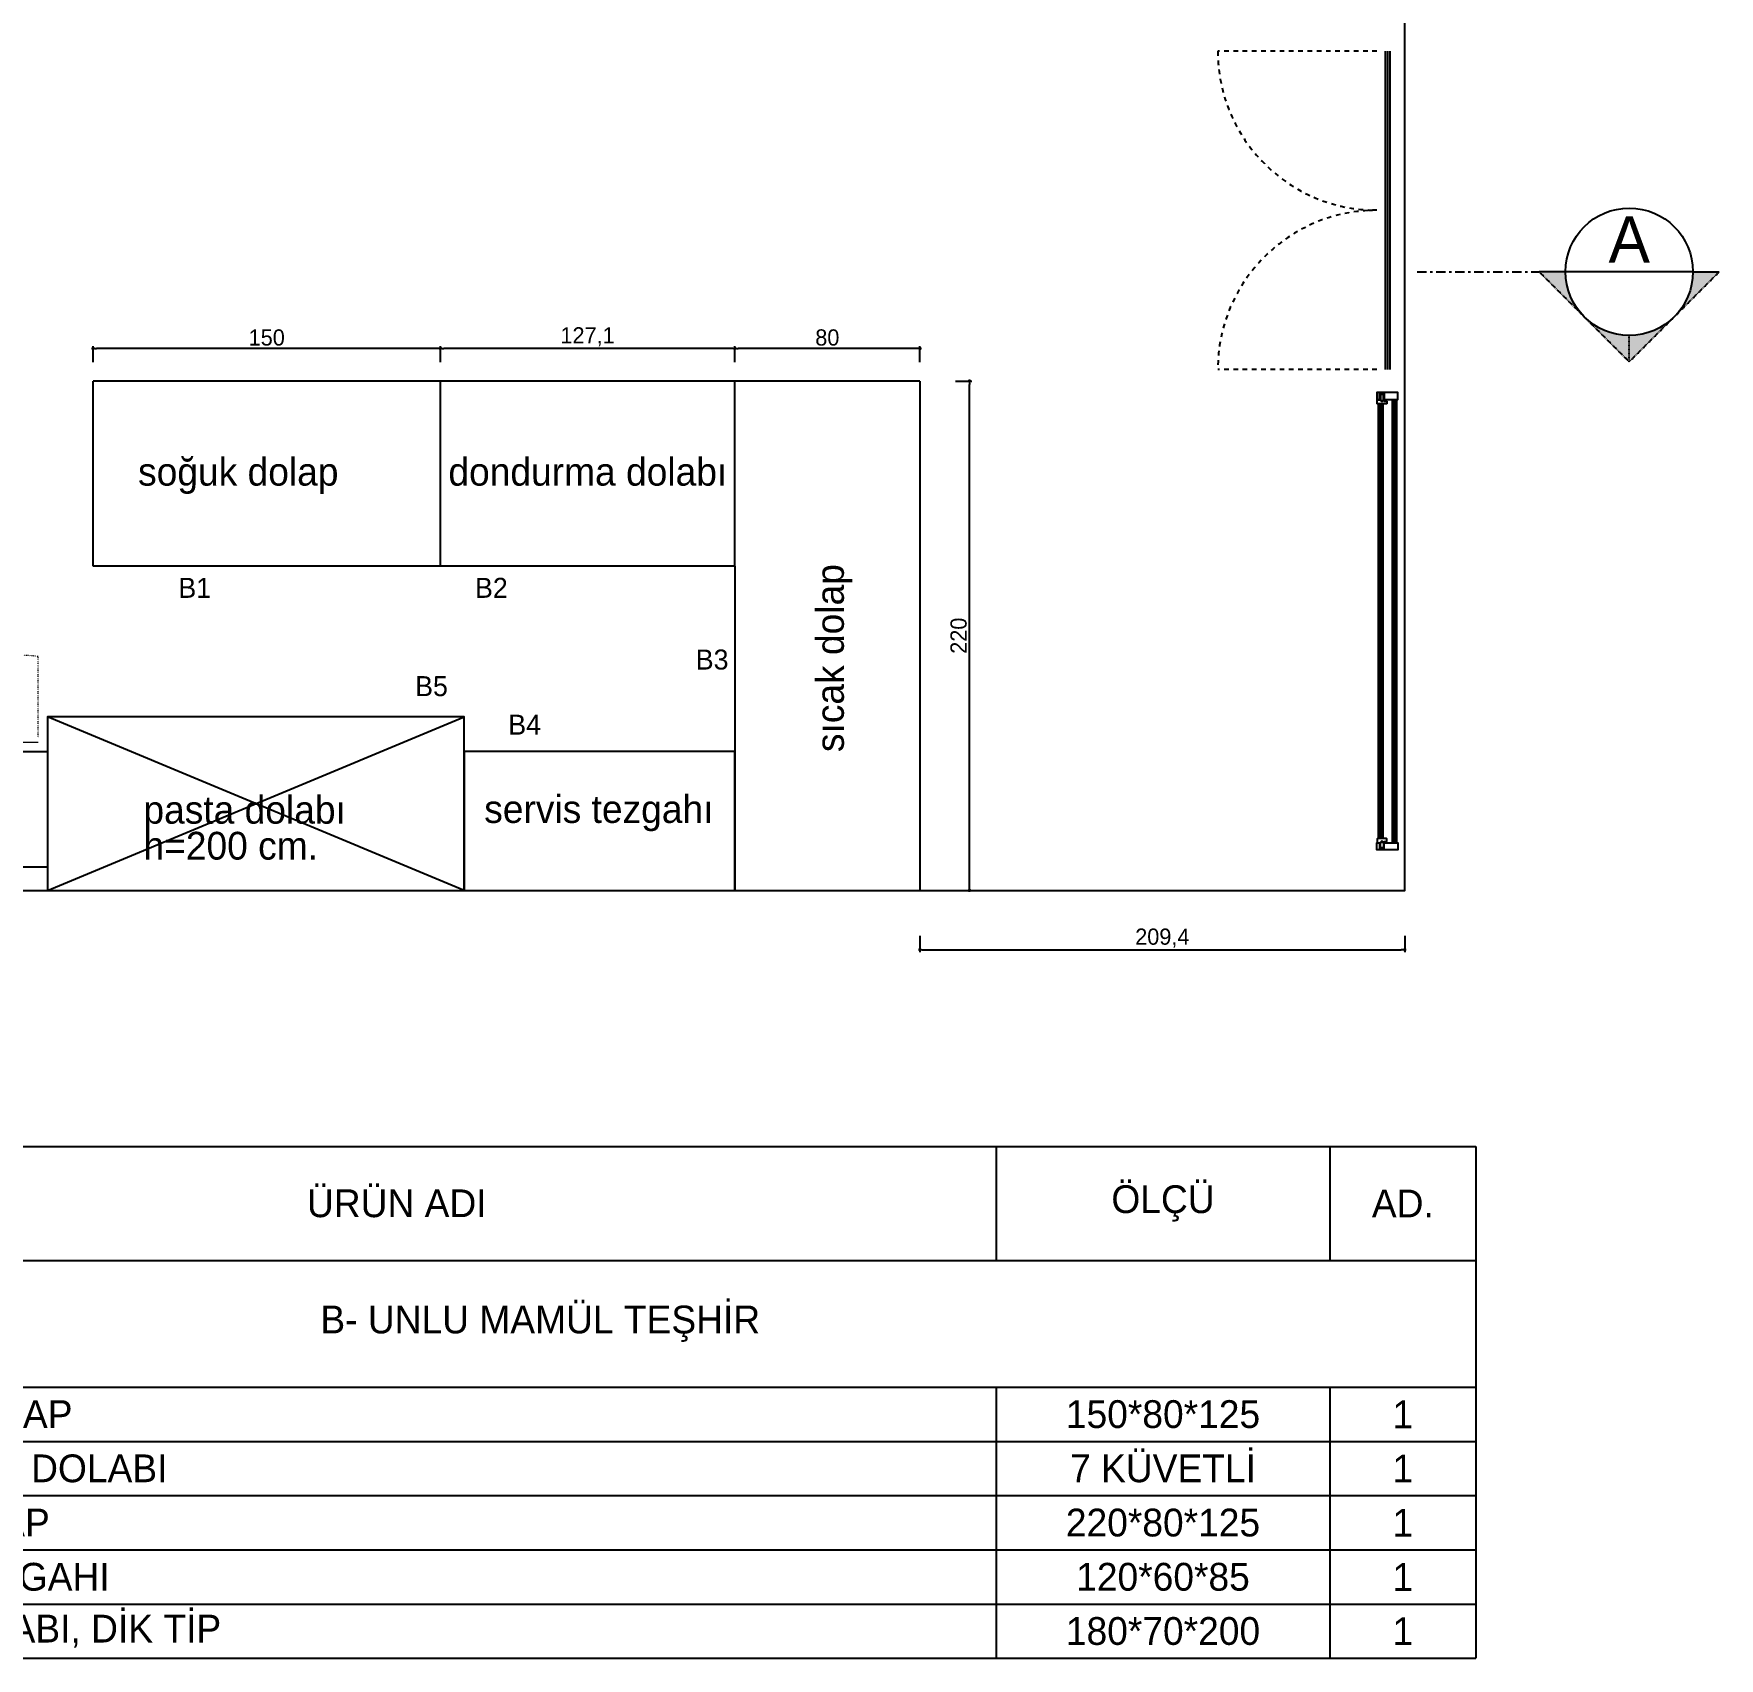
# Model space of a CAD drawing. Header units: inches. Extents: x 19839 to 37459, y -6108 to 838.
# Drawn here: x 36731 to 37459, y -2939 to -2237 of the extents above; entities that cross this region are included whole.
import ezdxf
from ezdxf.enums import TextEntityAlignment as Align

# ---------------------------------------------------------------- set-up
doc = ezdxf.new("R2010")
doc.units = ezdxf.units.IN
doc.header["$MEASUREMENT"] = 0
for name, pattern in [('AXE_D2', [0.546806, 0.264583, -0.105833, 0.070556, -0.105833]), ('DOT', [0.25, 0, -0.25]), ('DOTX2', [12.7, 0, -12.7]), ('JIS_02_1.0', [2, 1, -1])]:
    doc.linetypes.add(name, pattern=pattern)
doc.layers.get('Defpoints').update_dxf_attribs({"lineweight": 5})
for name, color, linetype in [('-DWG_ANA', 7, 'Continuous'), ('01_Existing Wall Hatch', 251, 'Continuous'), ('ALUMINIUM-ATA', 152, 'Continuous'), ('AVM100_02_KAPEN-CAM-GORUNUS', 253, 'Continuous'), ('COLOUR 2-ATA', 9, 'JIS_02_1.0'), ('ELE-5-ATA', 57, 'Continuous'), ('FURNITURE-ATA', 34, 'Continuous'), ('GLASS-ATA', 140, 'Continuous'), ('Kıtc-002 Çizgi', 7, 'Continuous'), ('SECTION-ATA', 211, 'AXE_D2'), ('TXT-ATA', 7, 'Continuous'), ('WIPEOUT-ATA', 185, 'DOTX2')]:
    doc.layers.add(name, color=color, linetype=linetype)
doc.layers.add('-DWG_DETAY1', color=7, linetype='Continuous', lineweight=9)
doc.layers.add('-DWG_DETAY4', color=7, linetype='DOT', lineweight=18)
doc.styles.add('ATA', font='GOTHIC.TTF')
doc.styles.add('attdef', font='GOTHIC.TTF')
doc.styles.add('TAKSİM', font='GOTHIC.TTF', dxfattribs={"height": 20})
doc.styles.add('Zafer', font='stylu.ttf', dxfattribs={"height": 12})
doc.dimstyles.new('ATA 1_20', dxfattribs={"dimtxt": 4, "dimasz": 1.5, "dimexe": 1, "dimexo": 4, "dimgap": 1, "dimtad": 1, "dimdec": 1, "dimzin": 9, "dimtxsty": 'ATA', "dimblk": 'DOT', "dimcen": 2, "dimclrd": 256, "dimclre": 256, "dimclrt": 256, "dimadec": 1, "dimazin": 2, "dimtfac": 1, "dimtdec": 1, "dimtix": 1, "dimtmove": 2, "dimatfit": 3, "dimldrblk": 'ARCHTICK', "dimfxl": 6, "dimfxlon": 1, "dimarcsym": 0})

# ---------------------------------------------------------------- blocks, each defined once
blk = doc.blocks.new('zemin 2')
at = {"layer": 'AVM100_02_KAPEN-CAM-GORUNUS', "color": 0}
blk.add_lwpolyline([(22571.71, 2923.75), (23169.71, 2923.75), (23169.71, 4572.75), (22016.89, 4572.75)], dxfattribs=at)
blk = doc.blocks.new('sect_sign')
h = blk.add_hatch(color=0)
h.paths.add_polyline_path([(27.5, 0, -0.198912), (19.45, -19.45), (38.89, 0)])
h.paths.add_polyline_path([(-38.89, 0), (-19.45, -19.45, -0.198912), (-27.5, 0)])
blk.add_hatch(color=0).paths.add_polyline_path([(-19.45, -19.45), (0, -38.89), (19.45, -19.45, -0.414214)])
at = {"color": 0}
for p, q in [((0, -38.89), (-38.89, 0)), ((-27.5, 0), (-38.89, 0)), ((38.89, 0), (0, -38.89)), ((27.5, 0), (38.89, 0)), ((0, -38.89), (0, -27.5))]:
    blk.add_line(p, q, dxfattribs=at)
blk = doc.blocks.new('*U93')
at = {"color": 0, "linetype": 'Continuous'}
blk.add_line((27.5, 0), (-27.5, 0), dxfattribs=at)
blk.add_circle((0, 0), 27.5, dxfattribs=at)
blk.add_blockref('sect_sign', (0, 0))
at = {"layer": 'SECTION-ATA', "color": 7, "style": 'attdef', "flags": 4}
blk.add_attdef('SECT', text='', height=20, dxfattribs=at).set_placement((0, -2), align=Align.BOTTOM_CENTER)
blk.add_attdef('PAGE', text='', height=10, dxfattribs=at).set_placement((0, -3), align=Align.TOP_CENTER)
blk = doc.blocks.new('A$C48384BF2')
at = {"layer": '-DWG_ANA', "color": 0, "elevation": 0}
blk.add_lwpolyline([(0, 140), (50, 140), (50, 0), (0, 0)], close=True, dxfattribs=at)
at = {"layer": '-DWG_DETAY1', "color": 0}
for p, q in [((54, 138, 0), (54, 96, 0)), ((54, 93, 0), (54, 51, 0)), ((54, 46, 0), (54, 4, 0))]:
    blk.add_line(p, q, dxfattribs=at)
at = {"layer": '-DWG_DETAY4', "color": 0, "elevation": 0}
for points in [[(56, 138), (91, 138, -0.454885), (56, 96.03, -0.414214)], [(56, 93), (91, 93, -0.454885), (56, 51.03, -0.414214)], [(56, 4), (91, 4, 0.454885), (56, 45.97, 0.414214)]]:
    blk.add_lwpolyline(points, format="xyb", dxfattribs=at)
blk = doc.blocks.new('sand2')
blk.add_wipeout([(15344.33, -13763.32), (15344.36, -13737.43), (15344.65, -13734.69), (15346.34, -13728.75), (15348.74, -13724.28), (15351.94, -13720.39), (15355.81, -13717.2), (15359.89, -13714.94), (15364.36, -13713.44), (15370.39, -13712.73), (15373.98, -13712.98), (15380.45, -13714.76), (15384.48, -13716.87), (15389.47, -13721.04), (15392.33, -13724.74), (15395.15, -13730.68), (15396.44, -13738.79), (15396.44, -13749.23), (15396.44, -13763.32), (15396, -13764.35), (15395.04, -13764.73), (15393.79, -13763.97), (15393.63, -13763.32), (15393.63, -13749.29), (15392.43, -13753.23), (15390.41, -13757.15), (15387.72, -13760.62), (15384.25, -13763.66), (15381.24, -13765.5), (15377.22, -13767.12), (15373.11, -13767.97), (15368.07, -13768.01), (15362.85, -13766.9), (15358.04, -13764.67), (15354.96, -13762.44), (15350.83, -13757.85), (15348.17, -13752.79), (15347.14, -13749.29), (15347.14, -13763.32), (15347.05, -13763.83), (15346.88, -13764.14), (15346, -13764.7), (15345.33, -13764.67), (15344.55, -13764.08)]).dxf.layer = 'WIPEOUT-ATA'
at = {"layer": 'FURNITURE-ATA'}
for points in [[(15396.44, -13738.79, 1), (15344.33, -13738.79), (15344.33, -13763.32, 1), (15347.14, -13763.32), (15347.14, -13738.79, -1), (15393.63, -13738.79), (15393.63, -13763.32, 1), (15396.44, -13763.32)], [(15393.63, -13739.45, 0.810519), (15347.14, -13739.45), (15347.14, -13749.29, 0.810519), (15393.63, -13749.29)]]:
    blk.add_lwpolyline(points, format="xyb", close=True, dxfattribs=at)
blk = doc.blocks.new('*U15')
at = {"xscale": 10, "yscale": 10, "zscale": 10, "rotation": 335.6135041006596}
blk.add_blockref('sand2', (-83257.7, 188608), dxfattribs=at)
blk = doc.blocks.new('*U16')
at = {"color": 0, "linetype": 'ByBlock', "lineweight": -2}
blk.add_blockref('*U15', (1272.2, 1583.2), dxfattribs=at)
for p, rotation in [((284.6, 1227.8), 90), ((1627.6, 595.5), 270), ((639.9, 240.2), 180)]:
    blk.add_blockref('*U15', p, dxfattribs=dict(at, rotation=rotation))
blk = doc.blocks.new('T4 C6 5 CHAIRS')
at = {"color": 0}
blk.add_wipeout([(561.1, 1128.7), (593.8, 1179.7), (631.5, 1224.2), (670.1, 1260), (715.8, 1292.9), (761.1, 1318), (818.4, 1340.8), (869, 1353.8), (923.9, 1361.2), (950.3, 1362.3), (983.4, 1361.5), (1021.9, 1357.5), (1050.8, 1352.2), (1089.5, 1342.1), (1110.9, 1334.9), (1151.8, 1317.6), (1175.9, 1305), (1215.9, 1279.9), (1236.3, 1264.6), (1254.7, 1249.2), (1276.8, 1228.2), (1294.4, 1209.3), (1311.8, 1188.4), (1328.4, 1165.5), (1342.9, 1142.8), (1362.4, 1106.5), (1380.5, 1063.1), (1389.3, 1035.5), (1398.2, 998.7), (1405, 951.1), (1406.7, 911.7), (1404.5, 867.1), (1399.2, 829.9), (1384.9, 773.4), (1348.6, 690.4), (1321.7, 648.3), (1279.2, 597.6), (1229.6, 553.6), (1200.3, 533), (1158.5, 509.1), (1080.9, 478.7), (994.6, 462.7), (956.1, 461.1), (908.5, 463.6), (861.5, 471.1), (819, 482.4), (764.4, 503.9), (724.9, 524.9), (667.5, 565.6), (625.3, 605.7), (585.7, 655.1), (564.6, 688.5), (533.4, 755.4), (518.5, 803.9), (512.1, 834.5), (507.1, 873.6), (505.4, 911.7), (507.3, 952.5), (511.6, 985.9), (525.3, 1044), (536.5, 1076.1), (547.4, 1101.6)], dxfattribs=at).dxf.layer = 'WIPEOUT-ATA'
at = {"layer": 'FURNITURE-ATA', "color": 0}
blk.add_circle((956.1, 911.7), 450, dxfattribs=at)
blk.add_blockref('*U16', (0, 0))
blk = doc.blocks.new('_Dot')
at = {"color": 0, "linetype": 'ByBlock', "lineweight": -2}
blk.add_line((-0.5, 0), (-1, 0), dxfattribs=at)
at = {"color": 0, "linetype": 'ByBlock', "const_width": 0.5}
blk.add_lwpolyline([(-0.25, 0, 1), (0.25, 0, 1)], format="xyb", close=True, dxfattribs=at)
blk = doc.blocks.new('*D112')
at = {"lineweight": -2, "transparency": 16777216}
for p, q in [((37129.6, -2387.08), (37136.6, -2387.08)), ((37135.6, -2605.58), (37135.6, -2388.58)), ((37129.6, -2607.08), (37136.6, -2607.08))]:
    blk.add_line(p, q, dxfattribs=at)
at = {"layer": 'Defpoints', "color": 0, "transparency": 16777216}
for p in [(37114.21, -2387.08), (37135.6, -2387.08), (37114.21, -2607.08)]:
    blk.add_point(p, dxfattribs=at)
at = {"lineweight": -2, "transparency": 16777216, "xscale": 1.5, "yscale": 1.5, "zscale": 1.5}
for p, rotation in [((37135.6, -2387.08), 90), ((37135.6, -2607.08), 270)]:
    blk.add_blockref('_Dot', p, dxfattribs=dict(at, rotation=rotation))
at = {"transparency": 16777216, "insert": (37130.92, -2497.08), "char_height": 7, "attachment_point": 5, "rotation": 90, "style": 'ATA'}
blk.add_mtext('220', dxfattribs=at)
blk = doc.blocks.new('_ArchTick')
at = {"color": 0, "linetype": 'ByBlock', "const_width": 0.15}
blk.add_lwpolyline([(-0.5, -0.5), (0.5, 0.5)], dxfattribs=at)
blk = doc.blocks.new('*D113')
at = {"lineweight": -2, "transparency": 16777216}
for p, q in [((37034.21, -2379), (37034.21, -2372)), ((37114.21, -2379), (37114.21, -2372)), ((37112.71, -2373), (37035.71, -2373))]:
    blk.add_line(p, q, dxfattribs=at)
at = {"layer": 'Defpoints', "color": 0, "transparency": 16777216}
for p in [(37034.21, -2373), (37034.21, -2387.08), (37114.21, -2387.08)]:
    blk.add_point(p, dxfattribs=at)
at = {"lineweight": -2, "transparency": 16777216, "xscale": 1.5, "yscale": 1.5, "zscale": 1.5, "rotation": 180}
blk.add_blockref('_Dot', (37034.21, -2373), dxfattribs=at)
at = {"lineweight": -2, "transparency": 16777216, "xscale": 1.5, "yscale": 1.5, "zscale": 1.5}
blk.add_blockref('_Dot', (37114.21, -2373), dxfattribs=at)
at = {"transparency": 16777216, "insert": (37074.21, -2368.32), "char_height": 7, "attachment_point": 5, "style": 'ATA'}
blk.add_mtext('80', dxfattribs=at)
blk = doc.blocks.new('*D114')
at = {"lineweight": -2, "transparency": 16777216}
for p, q in [((36907.12, -2379), (36907.12, -2372)), ((37034.21, -2379), (37034.21, -2372)), ((37032.71, -2373), (36908.62, -2373))]:
    blk.add_line(p, q, dxfattribs=at)
at = {"layer": 'Defpoints', "color": 0, "transparency": 16777216}
for p in [(36907.12, -2373), (36907.12, -2387.08), (37034.21, -2387.08)]:
    blk.add_point(p, dxfattribs=at)
at = {"lineweight": -2, "transparency": 16777216, "xscale": 1.5, "yscale": 1.5, "zscale": 1.5, "rotation": 180}
blk.add_blockref('_Dot', (36907.12, -2373), dxfattribs=at)
at = {"lineweight": -2, "transparency": 16777216, "xscale": 1.5, "yscale": 1.5, "zscale": 1.5}
blk.add_blockref('_Dot', (37034.21, -2373), dxfattribs=at)
at = {"transparency": 16777216, "insert": (36970.67, -2368), "char_height": 7, "attachment_point": 5, "style": 'ATA'}
blk.add_mtext('127,1', dxfattribs=at)
blk = doc.blocks.new('*D115')
at = {"lineweight": -2, "transparency": 16777216}
for p, q in [((36757.12, -2379), (36757.12, -2372)), ((36907.12, -2379), (36907.12, -2372)), ((36905.62, -2373), (36758.62, -2373))]:
    blk.add_line(p, q, dxfattribs=at)
at = {"layer": 'Defpoints', "color": 0, "transparency": 16777216}
for p in [(36757.12, -2373), (36757.12, -2387.08), (36907.12, -2387.08)]:
    blk.add_point(p, dxfattribs=at)
at = {"lineweight": -2, "transparency": 16777216, "xscale": 1.5, "yscale": 1.5, "zscale": 1.5, "rotation": 180}
blk.add_blockref('_Dot', (36757.12, -2373), dxfattribs=at)
at = {"lineweight": -2, "transparency": 16777216, "xscale": 1.5, "yscale": 1.5, "zscale": 1.5}
blk.add_blockref('_Dot', (36907.12, -2373), dxfattribs=at)
at = {"transparency": 16777216, "insert": (36832.12, -2368.32), "char_height": 7, "attachment_point": 5, "style": 'ATA'}
blk.add_mtext('150', dxfattribs=at)
blk = doc.blocks.new('*D119')
at = {"lineweight": -2, "transparency": 16777216}
for p, q in [((37114.21, -2626.68), (37114.21, -2633.68)), ((37323.56, -2626.68), (37323.56, -2633.68)), ((37115.71, -2632.68), (37322.06, -2632.68))]:
    blk.add_line(p, q, dxfattribs=at)
at = {"layer": 'Defpoints', "color": 0, "transparency": 16777216}
for p in [(37114.21, -2607.08), (37323.56, -2607.08), (37323.56, -2632.68)]:
    blk.add_point(p, dxfattribs=at)
at = {"lineweight": -2, "transparency": 16777216, "xscale": 1.5, "yscale": 1.5, "zscale": 1.5, "rotation": 180}
blk.add_blockref('_Dot', (37114.21, -2632.68), dxfattribs=at)
at = {"lineweight": -2, "transparency": 16777216, "xscale": 1.5, "yscale": 1.5, "zscale": 1.5}
blk.add_blockref('_Dot', (37323.56, -2632.68), dxfattribs=at)
at = {"transparency": 16777216, "insert": (37218.88, -2627.69), "char_height": 7, "attachment_point": 5, "style": 'ATA'}
blk.add_mtext('209,4', dxfattribs=at)
blk = doc.blocks.new('*T123')
at = {"color": 0, "linetype": 'ByBlock', "lineweight": -2, "transparency": 16777216}
for p, q in [((0, 0), (600.9, 0)), ((0, 0), (0, -221.02)), ((83.21, 0), (83.21, -49.15)), ((0, -49.15), (808.03, -49.15)), ((808.03, -49.15), (808.03, -221.02)), ((0, -103.94), (808.03, -103.94)), ((83.21, -103.94), (83.21, -221.02)), ((600.9, -103.94), (600.9, -221.02)), ((745, -103.94), (745, -221.02)), ((0, -127.35), (808.03, -127.35)), ((0, -150.77), (808.03, -150.77)), ((0, -174.18), (808.03, -174.18)), ((0, -197.6), (808.03, -197.6)), ((0, -221.02), (808.03, -221.02))]:
    blk.add_line(p, q, dxfattribs=at)
at = {"color": 0, "lineweight": -2, "transparency": 16777216}
for p, q in [((600.9, 0), (808.03, 0)), ((600.9, 0), (600.9, -49.15)), ((745, 0), (745, -49.15)), ((808.03, 0), (808.03, -49.15))]:
    blk.add_line(p, q, dxfattribs=at)
at = {"color": 0, "transparency": 16777216, "char_height": 12, "style": 'Zafer'}
for s, insert, width, attachment_point in [('ÖLÇÜ', (672.95, -24.58), 114.0965, 5), ('P.NO', (41.61, -24.58), 53.2104, 5), ('ÜRÜN ADI', (342.06, -24.58), 487.6931, 5), ('AD.', (776.52, -24.58), 33.0341, 5), ('B- UNLU MAMÜL TEŞHİR ', (404.02, -76.54), 778.0341, 5), ('SOĞUK DOLAP', (85.21, -115.64), 513.6931, 4), ('B1', (41.61, -115.64), 79.2104, 5), ('150*80*125', (672.95, -115.64), 140.0965, 5), ('1', (776.52, -115.64), 59.0341, 5), ('7 KÜVETLİ', (672.95, -139.06), 140.0965, 5), ('B2', (41.61, -139.06), 79.2104, 5), ('DONDURMA DOLABI', (85.21, -139.06), 513.6931, 4), ('1', (776.52, -139.06), 59.0341, 5), ('B3', (41.61, -162.48), 79.2104, 5), ('SICAK DOLAP', (85.21, -162.48), 513.6931, 4), ('220*80*125', (672.95, -162.48), 140.0965, 5), ('1', (776.52, -162.48), 59.0341, 5), ('B4', (41.61, -185.89), 79.2104, 5), ('SERVİS TEZGAHI', (85.21, -185.89), 513.6931, 4), ('120*60*85', (672.95, -185.89), 140.0965, 5), ('1', (776.52, -185.89), 59.0341, 5), ('B5', (41.61, -209.31), 79.2104, 5), ('PASTA DOLABI, DİK TİP', (85.21, -209.31), 513.6931, 4), ('180*70*200', (672.95, -209.31), 140.0965, 5), ('1', (776.52, -209.31), 59.0341, 5)]:
    blk.add_mtext(s, dxfattribs=dict(at, insert=insert, width=width, attachment_point=attachment_point))

msp = doc.modelspace()

# ---------------------------------------------------------------- linework, layer by layer
for p, q in [((37114.21, -2387.08), (36757.12, -2387.08)), ((36757.12, -2467.08), (36757.12, -2387.08)), ((36907.12, -2467.08), (36907.12, -2387.08)), ((37034.21, -2467.08), (37034.21, -2387.08)), ((37114.21, -2387.08), (37114.21, -2607.08)), ((37034.21, -2467.08), (36757.12, -2467.08)), ((37034.21, -2467.08), (37034.21, -2607.08)), ((36737.42, -2607.08), (36917.41, -2532.08)), ((36917.41, -2607.08), (36737.42, -2532.08))]:
    msp.add_line(p, q)
for points in [[(36737.42, -2607.08), (36917.41, -2607.08), (36917.41, -2532.08), (36737.42, -2532.08)], [(36917.41, -2607.08), (37034.21, -2607.08), (37034.21, -2547.08), (36917.41, -2547.08)]]:
    msp.add_lwpolyline(points, close=True)
at = {"layer": 'ALUMINIUM-ATA', "extrusion": (-0.019068, -6.2595e-05, 0.999818)}
for p, q in [((37313.06, -2392.33, -0.1), (37312.66, -2392.33, -0.11)), ((37313.06, -2392.5, -0.1), (37313.06, -2392.33, -0.1)), ((37314.23, -2392.53, -0.08), (37313.09, -2392.53, -0.1)), ((37314.68, -2392.33, -0.07), (37314.26, -2392.33, -0.08)), ((37314.26, -2392.33, -0.08), (37314.26, -2392.5, -0.08))]:
    msp.add_line(p, q, dxfattribs=at)
at = {"layer": 'ALUMINIUM-ATA', "extrusion": (-0.019068, -6.2595e-05, 0.999818), "elevation": -711.43}
msp.add_lwpolyline([(2514.81, 37299.84), (2517.53, 37299.83, 0.414214), (2517.56, 37299.86), (2517.58, 37305.68, 0.414214), (2517.55, 37305.71), (2514.61, 37305.72, 0.414214), (2514.58, 37305.69), (2514.55, 37296.75, 0.414214), (2514.58, 37296.72), (2517.52, 37296.71, 0.414214), (2517.55, 37296.74), (2517.55, 37297.78, 0.414214), (2517.52, 37297.81), (2514.8, 37297.82)], format="xyb", dxfattribs=at)
at = {"layer": 'ALUMINIUM-ATA', "extrusion": (-0.019068, -6.2595e-05, 0.999818), "elevation": -711.33}
for points in [[(2515.09, 37297.99, -0.414214), (2515.02, 37298.07), (2515.02, 37298.12, -0.414214), (2515.09, 37298.19), (2515.19, 37298.19, 0.414214), (2515.27, 37298.26), (2515.27, 37299.51, 0.414214), (2515.2, 37299.59), (2515.1, 37299.59, -0.414214), (2515.02, 37299.67, -0.414214), (2515.1, 37299.74), (2518.15, 37299.73, 0.414214), (2518.22, 37299.8), (2518.23, 37300.78, -0.414214), (2518.43, 37300.98), (2519.23, 37300.98, -0.414214), (2519.43, 37300.78), (2519.41, 37296.92, -0.414214), (2519.34, 37296.85), (2519.16, 37296.85), (2517.69, 37296.85, -0.414214), (2517.61, 37296.93), (2517.62, 37297.98)], [(2518.27, 37299.03, 1), (2518.27, 37298.73, 1)]]:
    msp.add_lwpolyline(points, format="xyb", close=True, dxfattribs=at)
msp.add_lwpolyline([(2515.42, 37299.54), (2515.42, 37298.24), (2517.92, 37298.23), (2517.92, 37299.53)], close=True, dxfattribs=at)
at = {"layer": 'ALUMINIUM-ATA', "extrusion": (-0.019068, 6.2595e-05, 0.999818), "elevation": -711.74}
msp.add_lwpolyline([(2466.82, 37316.19), (2464.1, 37316.18, -0.414214), (2464.07, 37316.21), (2464.05, 37322.03, -0.414214), (2464.08, 37322.06), (2467.02, 37322.07, -0.414214), (2467.05, 37322.04), (2467.08, 37313.1, -0.414214), (2467.05, 37313.07), (2464.11, 37313.06, -0.414214), (2464.08, 37313.09), (2464.08, 37314.13, -0.414214), (2464.11, 37314.16), (2466.83, 37314.17)], format="xyb", dxfattribs=at)
at = {"layer": 'ALUMINIUM-ATA', "extrusion": (-0.019068, 6.2595e-05, 0.999818), "elevation": -711.64}
for points in [[(2466.54, 37314.34, 0.414214), (2466.61, 37314.42), (2466.61, 37314.47, 0.414214), (2466.54, 37314.54), (2466.44, 37314.54, -0.414214), (2466.36, 37314.61), (2466.36, 37315.86, -0.414214), (2466.43, 37315.94), (2466.53, 37315.94, 0.414214), (2466.61, 37316.02, 0.414214), (2466.53, 37316.09), (2463.48, 37316.08, -0.414214), (2463.41, 37316.15), (2463.4, 37317.13, 0.414214), (2463.2, 37317.33), (2462.4, 37317.33, 0.414214), (2462.2, 37317.13), (2462.22, 37313.27, 0.414214), (2462.29, 37313.2), (2462.47, 37313.2), (2463.94, 37313.2, 0.414214), (2464.02, 37313.28), (2464.01, 37314.33)], [(2463.36, 37315.38, -1), (2463.36, 37315.08, -1)]]:
    msp.add_lwpolyline(points, format="xyb", close=True, dxfattribs=at)
msp.add_lwpolyline([(2466.21, 37315.89), (2466.21, 37314.59), (2463.71, 37314.58), (2463.71, 37315.88)], close=True, dxfattribs=at)
at = {"layer": 'ALUMINIUM-ATA', "extrusion": (-0.019068, -6.2595e-05, 0.999818)}
for centre, start, end in [((2514.97, 37298.25, -711.43), 269.81195, 359.81195), ((2514.98, 37299.39, -711.43), 359.81195, 89.81195)]:
    msp.add_arc(centre, 0.03, start, end, dxfattribs=at)
at = {"layer": 'COLOUR 2-ATA', "ltscale": 2, "elevation": -0.09}
for points in [[(37311.56, -2244.61), (37242.84, -2244.61)], [(37311.56, -2382.05), (37242.84, -2382.05)]]:
    msp.add_lwpolyline(points, dxfattribs=at)
at = {"layer": 'COLOUR 2-ATA', "ltscale": 2}
for centre, start, end in [((37311.56, -2244.61, -0.09), 180, 270), ((37311.56, -2382.05, -0.09), 90, 180)]:
    msp.add_arc(centre, 68.72, start, end, dxfattribs=at)
at = {"layer": 'ELE-5-ATA', "extrusion": (-5.41819e-07, 2.05555e-05, 1)}
for p, q in [((37312.11, -2396.94, 0.02), (37312.1, -2584.72, 0.02)), ((37314.11, -2396.94, 0.02), (37314.1, -2584.72, 0.02))]:
    msp.add_line(p, q, dxfattribs=at)
at = {"layer": 'ELE-5-ATA', "extrusion": (-4.70278e-07, -2.05572e-05, 1)}
for p, q in [((37318.07, -2395.07, 0.02), (37318.07, -2586.58, 0.02)), ((37320.07, -2395.06, 0.02), (37320.07, -2586.57, 0.02))]:
    msp.add_line(p, q, dxfattribs=at)
at = {"layer": 'GLASS-ATA', "extrusion": (-5.41819e-07, 2.05555e-05, 1)}
for p, q in [((37312.71, -2396.94, 0.02), (37312.7, -2584.72, 0.02)), ((37313.51, -2396.94, 0.02), (37313.5, -2584.72, 0.02))]:
    msp.add_line(p, q, dxfattribs=at)
at = {"layer": 'GLASS-ATA', "extrusion": (-4.70278e-07, -2.05572e-05, 1)}
for p, q in [((37318.67, -2395.07, 0.02), (37318.67, -2586.57, 0.02)), ((37319.47, -2395.07, 0.02), (37319.47, -2586.57, 0.02))]:
    msp.add_line(p, q, dxfattribs=at)
at = {"layer": 'GLASS-ATA'}
for points in [[(37315.06, -2244.58), (37315.06, -2382.08)], [(37316.06, -2244.58), (37316.06, -2382.08)], [(37317.06, -2244.58), (37317.06, -2382.08)]]:
    msp.add_lwpolyline(points, dxfattribs=at)
at = {"layer": 'SECTION-ATA', "ltscale": 15}
msp.add_lwpolyline([(37328.98, -2339.9), (37381.62, -2339.9)], dxfattribs=at)

# ---------------------------------------------------------------- block references
msp.add_blockref('*T123', (36546.22, -2717.7))
at = {"layer": '01_Existing Wall Hatch'}
msp.add_blockref('zemin 2', (14153.85, -5530.83), dxfattribs=at)
at = {"layer": 'Kıtc-002 Çizgi', "rotation": 90}
msp.add_blockref('A$C48384BF2', (36737.42, -2597.08, 0), dxfattribs=at)
at = {"layer": 'SECTION-ATA'}
ref = msp.add_blockref('*U93', (37420.51, -2339.9), dxfattribs=at)
ref.add_attrib('SECT', 'A', dxfattribs={"color": 7, "height": 20, "style": 'attdef'}).set_placement((37420.51, -2341.9), align=Align.BOTTOM_CENTER)

# ---------------------------------------------------------------- texts
at = {"style": 'TAKSİM'}
for s, p in [('B1', (36801.04, -2480.72)), ('B2', (36929.13, -2480.72)), ('B3', (37024.47, -2511.69)), ('B5', (36903.28, -2523.17)), ('B4', (36943.49, -2539.8))]:
    msp.add_text(s, height=8.64, dxfattribs=at).set_placement(p, align=Align.CENTER)
at = {"layer": 'TXT-ATA', "style": 'ATA'}
for s, p in [('soğuk dolap', (36776.57, -2432.25)), ('dondurma dolabı', (36910.57, -2432.25)), ('pasta dolabı', (36778.87, -2578.25)), ('servis tezgahı', (36926.05, -2577.94)), ('h=200 cm.', (36778.88, -2593.78))]:
    msp.add_text(s, height=12, dxfattribs=at).set_placement(p)
msp.add_text('sıcak dolap', height=12, rotation=90, dxfattribs=at).set_placement((37081.35, -2547.33))

# ---------------------------------------------------------------- dimensions: what is measured, and where the dimension line sits
for base, p1, p2, picture, middle in [((36757.12, -2373), (36907.12, -2387.08), (36757.12, -2387.08), '*D115', (36832.12, -2368.32)), ((36907.12, -2373), (37034.21, -2387.08), (36907.12, -2387.08), '*D114', (36970.67, -2368)), ((37034.21, -2373), (37114.21, -2387.08), (37034.21, -2387.08), '*D113', (37074.21, -2368.32)), ((37323.5611, -2632.6843), (37114.2084, -2607.0789), (37323.5611, -2607.0789), '*D119', (37218.8848, -2627.687))]:
    dim = msp.add_linear_dim(base=base, p1=p1, p2=p2, dimstyle='ATA 1_20', override={"dimtxt": 7})
    dim.commit()
    dim.dimension.update_dxf_attribs({"geometry": picture, "text_midpoint": middle})
dim = msp.add_linear_dim(base=(37135.6, -2387.08), p1=(37114.21, -2607.08), p2=(37114.21, -2387.08), angle=90, dimstyle='ATA 1_20', override={"dimtxt": 7})
dim.commit()
dim.dimension.update_dxf_attribs({"geometry": '*D112', "text_midpoint": (37130.92, -2497.08)})

# ---------------------------------------------------------------- next in the draw order: block references
at = {"layer": 'FURNITURE-ATA', "xscale": 0.1, "yscale": 0.1, "zscale": 0.1, "rotation": 68.60628249423354}
msp.add_blockref('T4 C6 5 CHAIRS', (37090.57, -2245.46, 0), dxfattribs=at)

doc.saveas('drawing.dxf')
